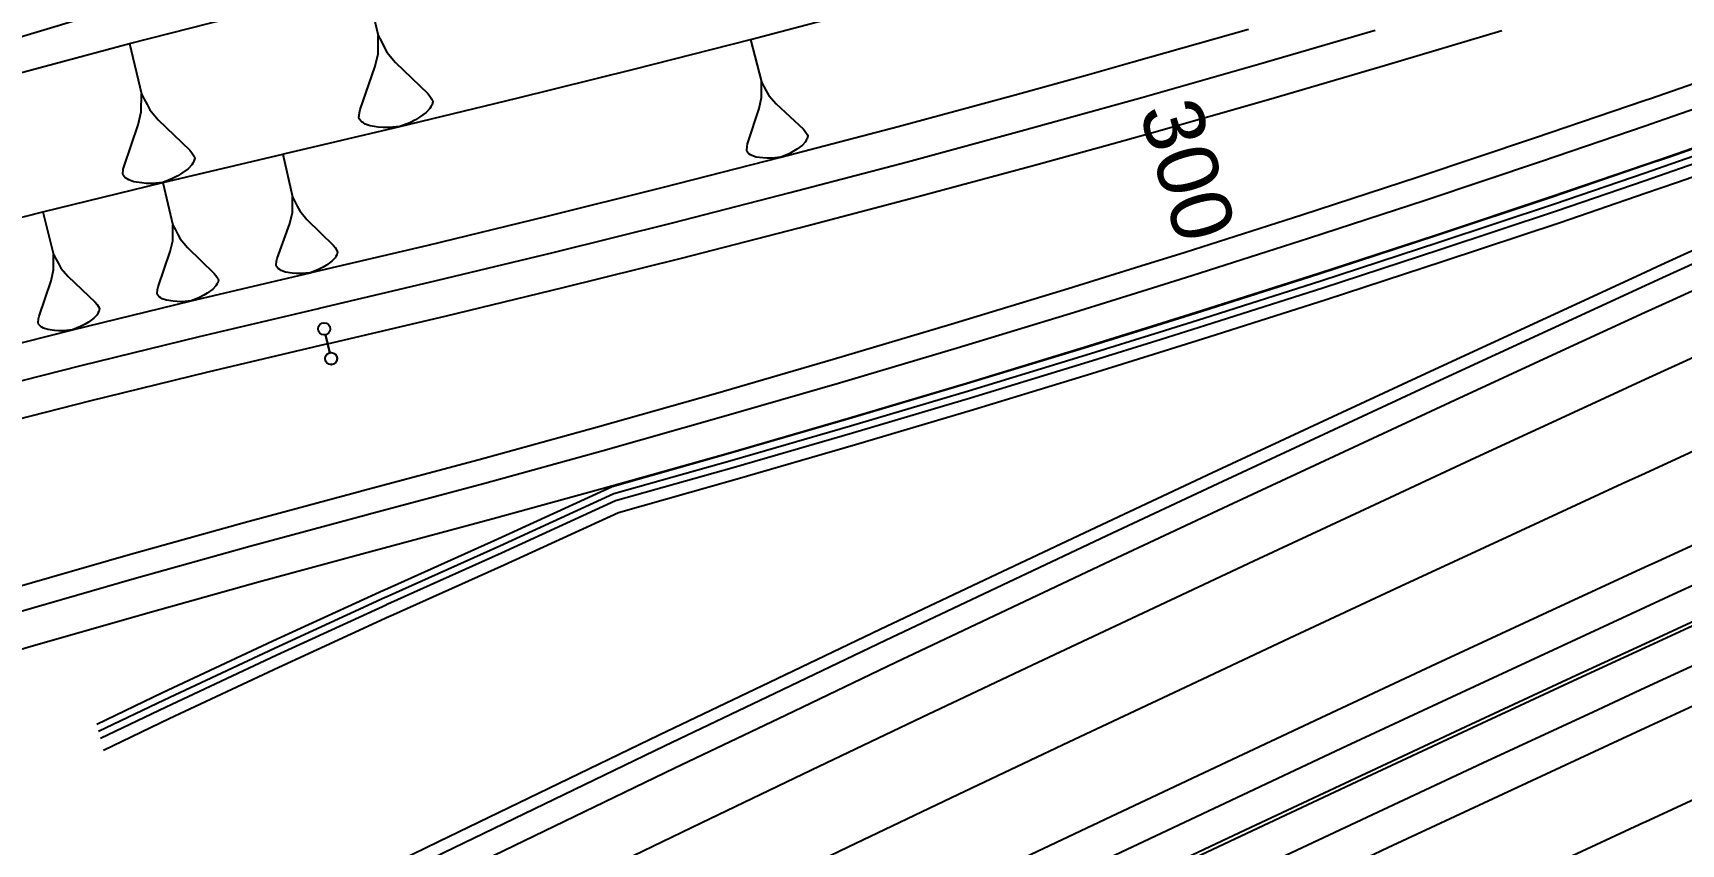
# Model space of a CAD drawing. Extents: x 387562 to 388546, y 804386 to 804945.
# Drawn here: x 388133.7 to 388201.5, y 804800.7 to 804834 of the extents above; entities that cross this region are included whole.
import ezdxf
from ezdxf.enums import TextEntityAlignment as Align

# ---------------------------------------------------------------- set-up
doc = ezdxf.new("R2010")
doc.units = 0
doc.layers.get('0').update_dxf_attribs({"linetype": 'CONTINUOUS'})
doc.styles.add('ARIAL', font='ARIAL.FON')

msp = doc.modelspace()

# ---------------------------------------------------------------- linework, layer by layer
at = {"color": 1}
for p, q in [((388147.4252, 804835.9762), (388147.9286, 804833.8628)), ((388147.9229, 804833.351), (388147.9257, 804833.6069)), ((388147.9257, 804833.6069), (388147.9286, 804833.8628)), ((388147.9286, 804833.8628), (388148.0465, 804833.6357)), ((388148.0465, 804833.6357), (388148.1644, 804833.4085)), ((388163.2211, 804833.7017), (388163.6741, 804831.9553)), ((388137.7038, 804833.5247), (388138.1974, 804831.4686)), ((388147.7935, 804832.5545), (388147.92, 804833.0951)), ((388147.92, 804833.0951), (388147.9229, 804833.351)), ((388148.1644, 804833.4085), (388148.2823, 804833.1814)), ((388148.2823, 804833.1814), (388148.6389, 804832.7559)), ((388147.187, 804830.8148), (388147.7935, 804832.5545)), ((388148.6389, 804832.7559), (388149.9646, 804831.4764)), ((388163.6741, 804831.9553), (388163.7758, 804831.7687)), ((388163.676, 804831.7428), (388163.6741, 804831.9553)), ((388163.6779, 804831.5303), (388163.676, 804831.7428)), ((388163.6797, 804831.3178), (388163.6779, 804831.5303)), ((388163.7758, 804831.7687), (388163.8774, 804831.5821)), ((388163.8774, 804831.5821), (388163.9791, 804831.3954)), ((388138.1904, 804830.7214), (388138.1927, 804830.9705)), ((388138.1927, 804830.9705), (388138.1951, 804831.2196)), ((388138.1951, 804831.2196), (388138.1974, 804831.4686)), ((388138.1974, 804831.4686), (388138.3126, 804831.2478)), ((388138.3126, 804831.2478), (388138.4277, 804831.0269)), ((388138.4277, 804831.0269), (388138.5429, 804830.806)), ((388150.048, 804830.8582), (388149.8956, 804830.6943)), ((388149.9646, 804831.4764), (388150.0537, 804831.37)), ((388150.094, 804830.933), (388150.048, 804830.8582)), ((388150.0537, 804831.37), (388150.1572, 804831.2033)), ((388150.14, 804831.0077), (388150.094, 804830.933)), ((388150.1716, 804831.1429), (388150.14, 804831.0077)), ((388150.1572, 804831.2033), (388150.1716, 804831.1429)), ((388163.109, 804829.4124), (388163.5837, 804830.8668)), ((388163.5837, 804830.8668), (388163.6797, 804831.3178)), ((388163.9791, 804831.3954), (388164.2822, 804831.0481)), ((388164.2822, 804831.0481), (388165.4042, 804830.0078)), ((388137.4809, 804828.5008), (388138.0683, 804830.195)), ((388138.0683, 804830.195), (388138.1904, 804830.7214)), ((388138.5429, 804830.806), (388138.8907, 804830.3925)), ((388138.8907, 804830.3925), (388140.1832, 804829.1495)), ((388147.1381, 804830.4842), (388147.1553, 804830.6797)), ((388147.1525, 804830.4238), (388147.1381, 804830.4842)), ((388147.2416, 804830.3174), (388147.1525, 804830.4238)), ((388147.1553, 804830.6797), (388147.187, 804830.8148)), ((388147.3164, 804830.2714), (388147.2416, 804830.3174)), ((388147.3912, 804830.2254), (388147.3164, 804830.2714)), ((388147.6011, 804830.1478), (388147.3912, 804830.2254)), ((388149.2286, 804830.2802), (388148.8203, 804830.1191)), ((388149.4557, 804830.3981), (388149.2286, 804830.2802)), ((388149.6225, 804830.5016), (388149.4557, 804830.3981)), ((388149.8956, 804830.6943), (388149.6225, 804830.5016)), ((388147.9318, 804830.0989), (388147.6011, 804830.1478)), ((388148.1273, 804830.0817), (388147.9318, 804830.0989)), ((388148.3832, 804830.0788), (388148.1273, 804830.0817)), ((388148.8203, 804830.1191), (388148.3832, 804830.0788)), ((388165.4837, 804829.4959), (388165.3599, 804829.3573)), ((388165.4042, 804830.0078), (388165.4799, 804829.9209)), ((388165.4799, 804829.9209), (388165.5687, 804829.7842)), ((388165.5206, 804829.5587), (388165.4837, 804829.4959)), ((388165.5576, 804829.6216), (388165.5206, 804829.5587)), ((388165.5816, 804829.7343), (388165.5576, 804829.6216)), ((388165.5687, 804829.7842), (388165.5816, 804829.7343)), ((388140.1832, 804829.1495), (388140.2701, 804829.0461)), ((388140.2701, 804829.0461), (388140.3712, 804828.884)), ((388140.3853, 804828.8253), (388140.3548, 804828.6937)), ((388140.3712, 804828.884), (388140.3853, 804828.8253)), ((388144.0034, 804828.9888), (388144.4099, 804827.231)), ((388163.0739, 804829.137), (388163.085, 804829.2996)), ((388163.0869, 804829.0871), (388163.0739, 804829.137)), ((388163.085, 804829.2996), (388163.109, 804829.4124)), ((388163.1626, 804829.0003), (388163.0869, 804829.0871)), ((388163.2255, 804828.9633), (388163.1626, 804829.0003)), ((388163.2883, 804828.9264), (388163.2255, 804828.9633)), ((388163.4639, 804828.8654), (388163.2883, 804828.9264)), ((388163.7393, 804828.8303), (388163.4639, 804828.8654)), ((388163.9019, 804828.8193), (388163.7393, 804828.8303)), ((388164.1144, 804828.8212), (388163.9019, 804828.8193)), ((388164.4766, 804828.8619), (388164.1144, 804828.8212)), ((388164.8129, 804829.0024), (388164.4766, 804828.8619)), ((388164.9996, 804829.104), (388164.8129, 804829.0024)), ((388165.1363, 804829.1928), (388164.9996, 804829.104)), ((388165.3599, 804829.3573), (388165.1363, 804829.1928)), ((388137.434, 804828.1788), (388137.4504, 804828.3692)), ((388137.4481, 804828.1201), (388137.434, 804828.1788)), ((388137.535, 804828.0167), (388137.4481, 804828.1201)), ((388137.4504, 804828.3692), (388137.4809, 804828.5008)), ((388139.8519, 804828.2002), (388139.6898, 804828.0991)), ((388140.1175, 804828.3882), (388139.8519, 804828.2002)), ((388140.2655, 804828.548), (388140.1175, 804828.3882)), ((388140.3101, 804828.6208), (388140.2655, 804828.548)), ((388140.3548, 804828.6937), (388140.3101, 804828.6208)), ((388137.6079, 804827.9721), (388137.535, 804828.0167)), ((388137.6807, 804827.9274), (388137.6079, 804827.9721)), ((388137.8852, 804827.8522), (388137.6807, 804827.9274)), ((388138.2071, 804827.8053), (388137.8852, 804827.8522)), ((388138.3974, 804827.7888), (388138.2071, 804827.8053)), ((388138.6465, 804827.7865), (388138.3974, 804827.7888)), ((388139.0718, 804827.8265), (388138.6465, 804827.7865)), ((388139.4689, 804827.984), (388139.0718, 804827.8265)), ((388139.0718, 804827.8265), (388139.493, 804826.0722)), ((388139.6898, 804828.0991), (388139.4689, 804827.984)), ((388144.3986, 804826.5936), (388144.4024, 804826.8061)), ((388144.4024, 804826.8061), (388144.4061, 804827.0185)), ((388144.4061, 804827.0185), (388144.4099, 804827.231)), ((388144.4099, 804827.231), (388144.5066, 804827.0418)), ((388144.5066, 804827.0418), (388144.6033, 804826.8525)), ((388144.6033, 804826.8525), (388144.7, 804826.6632)), ((388134.1501, 804826.6231), (388134.5859, 804824.8724)), ((388143.7775, 804824.704), (388144.2907, 804826.1453)), ((388144.2907, 804826.1453), (388144.3986, 804826.5936)), ((388144.7, 804826.6632), (388144.9938, 804826.3079)), ((388144.9938, 804826.3079), (388146.0877, 804825.2383)), ((388139.3828, 804824.9855), (388139.487, 804825.4346)), ((388139.487, 804825.4346), (388139.489, 804825.6472)), ((388139.489, 804825.6472), (388139.491, 804825.8597)), ((388139.491, 804825.8597), (388139.493, 804826.0722)), ((388139.493, 804826.0722), (388139.5913, 804825.8838)), ((388139.5913, 804825.8838), (388139.6895, 804825.6953)), ((388139.6895, 804825.6953), (388139.7878, 804825.5068)), ((388139.7878, 804825.5068), (388140.0845, 804825.154)), ((388134.5857, 804824.6599), (388134.5859, 804824.8724)), ((388134.5859, 804824.8724), (388134.6858, 804824.6848)), ((388138.8817, 804823.5399), (388139.3828, 804824.9855)), ((388140.0845, 804825.154), (388141.1873, 804824.0935)), ((388146.0877, 804825.2383), (388146.1611, 804825.1495)), ((388146.1922, 804824.7863), (388146.1536, 804824.7245)), ((388146.1611, 804825.1495), (388146.2462, 804825.0104)), ((388146.2308, 804824.8481), (388146.1922, 804824.7863)), ((388146.2578, 804824.9602), (388146.2308, 804824.8481)), ((388146.2462, 804825.0104), (388146.2578, 804824.9602)), ((388134.4848, 804823.7849), (388134.5853, 804824.2348)), ((388134.5853, 804824.2348), (388134.5855, 804824.4474)), ((388134.5855, 804824.4474), (388134.5857, 804824.6599)), ((388134.6858, 804824.6848), (388134.7856, 804824.4972)), ((388134.7856, 804824.4972), (388134.8854, 804824.3096)), ((388134.8854, 804824.3096), (388135.1851, 804823.9592)), ((388141.1873, 804824.0935), (388141.2615, 804824.0053)), ((388143.7352, 804824.4296), (388143.7505, 804824.5919)), ((388143.7468, 804824.3794), (388143.7352, 804824.4296)), ((388143.8202, 804824.2906), (388143.7468, 804824.3794)), ((388143.7505, 804824.5919), (388143.7775, 804824.704)), ((388143.8821, 804824.252), (388143.8202, 804824.2906)), ((388143.9439, 804824.2134), (388143.8821, 804824.252)), ((388144.1178, 804824.1478), (388143.9439, 804824.2134)), ((388144.3921, 804824.1054), (388144.1178, 804824.1478)), ((388144.5544, 804824.09), (388144.3921, 804824.1054)), ((388144.7669, 804824.0863), (388144.5544, 804824.09)), ((388145.1301, 804824.1174), (388144.7669, 804824.0863)), ((388145.47, 804824.2489), (388145.1301, 804824.1174)), ((388145.6593, 804824.3456), (388145.47, 804824.2489)), ((388145.7983, 804824.4306), (388145.6593, 804824.3456)), ((388146.0262, 804824.5892), (388145.7983, 804824.4306)), ((388146.1536, 804824.7245), (388146.0262, 804824.5892)), ((388133.9958, 804822.3352), (388134.4848, 804823.7849)), ((388135.1851, 804823.9592), (388136.2967, 804822.9079)), ((388138.8416, 804823.2653), (388138.8557, 804823.4277)), ((388138.8557, 804823.4277), (388138.8817, 804823.5399)), ((388141.1312, 804823.4439), (388140.9047, 804823.2835)), ((388141.2575, 804823.5802), (388141.1312, 804823.4439)), ((388141.2956, 804823.6424), (388141.2575, 804823.5802)), ((388141.2615, 804824.0053), (388141.3477, 804823.8669)), ((388141.3337, 804823.7045), (388141.2956, 804823.6424)), ((388141.3598, 804823.8168), (388141.3337, 804823.7045)), ((388141.3477, 804823.8669), (388141.3598, 804823.8168)), ((388136.2967, 804822.9079), (388136.3716, 804822.8203)), ((388136.3716, 804822.8203), (388136.459, 804822.6827)), ((388138.8537, 804823.2151), (388138.8416, 804823.2653)), ((388138.9279, 804823.1269), (388138.8537, 804823.2151)), ((388138.99, 804823.0888), (388138.9279, 804823.1269)), ((388139.0522, 804823.0508), (388138.99, 804823.0888)), ((388139.2266, 804822.9866), (388139.0522, 804823.0508)), ((388139.5013, 804822.9465), (388139.2266, 804822.9866)), ((388139.6637, 804822.9325), (388139.5013, 804822.9465)), ((388139.8762, 804822.9305), (388139.6637, 804822.9325)), ((388140.2391, 804822.9646), (388139.8762, 804822.9305)), ((388140.5779, 804823.099), (388140.2391, 804822.9646)), ((388140.7664, 804823.1973), (388140.5779, 804823.099)), ((388140.9047, 804823.2835), (388140.7664, 804823.1973)), ((388133.958, 804822.0602), (388133.9706, 804822.2227)), ((388133.9704, 804822.0101), (388133.958, 804822.0602)), ((388133.9706, 804822.2227), (388133.9958, 804822.3352)), ((388136.0208, 804822.0956), (388135.8832, 804822.0082)), ((388136.246, 804822.2579), (388136.0208, 804822.0956)), ((388136.3712, 804822.3953), (388136.246, 804822.2579)), ((388136.4087, 804822.4577), (388136.3712, 804822.3953)), ((388136.4463, 804822.5202), (388136.4087, 804822.4577)), ((388136.4714, 804822.6327), (388136.4463, 804822.5202)), ((388136.459, 804822.6827), (388136.4714, 804822.6327)), ((388134.0453, 804821.9226), (388133.9704, 804822.0101)), ((388134.1078, 804821.885), (388134.0453, 804821.9226)), ((388134.1703, 804821.8474), (388134.1078, 804821.885)), ((388134.3452, 804821.7847), (388134.1703, 804821.8474)), ((388134.6203, 804821.7469), (388134.3452, 804821.7847)), ((388134.7828, 804821.7343), (388134.6203, 804821.7469)), ((388134.9953, 804821.7341), (388134.7828, 804821.7343)), ((388135.3579, 804821.7712), (388134.9953, 804821.7341)), ((388135.6956, 804821.9084), (388135.3579, 804821.7712)), ((388135.8832, 804822.0082), (388135.6956, 804821.9084)), ((388145.7646, 804821.5749), (388145.9357, 804820.8346)), ((388145.9357, 804820.8346), (388145.7646, 804821.5749))]:
    msp.add_line(p, q, dxfattribs=at)
at = {"color": 7, "linetype": 'CONTINUOUS'}
for points in [[(388200, 804815.8923), (388203.6163, 804817.5527), (388208.1817, 804819.6377), (388212.7513, 804821.7136), (388217.325, 804823.7804), (388221.3423, 804825.5867), (388221.9028, 804825.838), (388226.4848, 804827.8865), (388231.0708, 804829.9258), (388235.6609, 804831.9559), (388240.255, 804833.9768), (388244.8532, 804835.9885), (388249.4554, 804837.9911), (388254.0616, 804839.9844), (388258.6718, 804841.9685), (388263.2859, 804843.9434), (388267.904, 804845.9091), (388272.526, 804847.8655), (388277.1519, 804849.8126), (388281.7816, 804851.7505), (388286.4153, 804853.6792), (388291.0528, 804855.5986), (388295.6941, 804857.5087), (388300, 804859.2707)], [(388200, 804831.2075), (388200.2097, 804831.279), (388204.9609, 804832.9354), (388209.7, 804834.6231), (388214.4267, 804836.342), (388219.1408, 804838.0921), (388223.8422, 804839.8732), (388225.096, 804840.3543), (388228.5174, 804841.6711), (388233.2384, 804843.3178), (388237.9595, 804844.9645), (388242.6805, 804846.6112), (388247.4016, 804848.258), (388252.1226, 804849.9047), (388256.8437, 804851.5514), (388261.5647, 804853.1981), (388266.2858, 804854.8448), (388271.0068, 804856.4915)], [(388200, 804819.7436), (388202.1591, 804820.7349), (388206.7309, 804822.8228), (388211.3068, 804824.9017), (388215.8869, 804826.9713), (388219.9098, 804828.7801), (388220.4711, 804829.0318), (388225.0595, 804831.0831), (388229.6519, 804833.1252), (388234.2484, 804835.1582), (388238.8489, 804837.1819), (388243.4535, 804839.1965), (388248.0622, 804841.2018), (388252.6748, 804843.1979), (388257.2914, 804845.1848), (388261.9119, 804847.1624), (388266.5364, 804849.1308), (388271.1649, 804851.09)], [(388200, 804801.5767), (388204.4911, 804803.6496), (388209.0287, 804805.7329), (388213.5705, 804807.8072), (388218.1164, 804809.8724), (388222.6664, 804811.9284), (388226.6629, 804813.7253), (388227.2205, 804813.9754), (388231.7787, 804816.0132), (388236.341, 804818.0419), (388240.9073, 804820.0615), (388245.4777, 804822.072), (388250.052, 804824.0733), (388254.6304, 804826.0655), (388259.2127, 804828.0485), (388263.799, 804830.0223), (388268.3892, 804831.987), (388272.9834, 804833.9424), (388277.5814, 804835.8887), (388282.1833, 804837.8258), (388286.7891, 804839.7537), (388291.3988, 804841.6723), (388296.0122, 804843.5818), (388300, 804845.2229)], [(388200, 804812.0398), (388200.5186, 804812.2792), (388205.0735, 804814.3704), (388209.6325, 804816.4526), (388214.1957, 804818.5256), (388218.7631, 804820.5895), (388222.7748, 804822.3932), (388223.3345, 804822.6442), (388227.9101, 804824.6898), (388232.4897, 804826.7263), (388237.0734, 804828.7535), (388241.6611, 804830.7717), (388246.2529, 804832.7806), (388250.8487, 804834.7803), (388255.4484, 804836.7709), (388260.0522, 804838.7522), (388264.6599, 804840.7244), (388269.2715, 804842.6873), (388273.887, 804844.641)], [(388200, 804828.5439), (388200.9562, 804828.87), (388205.7234, 804830.5314), (388210.4785, 804832.2243), (388215.2212, 804833.9484), (388219.9512, 804835.7038), (388224.6685, 804837.4904), (388225.9266, 804837.973), (388229.348, 804839.2898)], [(388200, 804828.2271), (388201.045, 804828.5835), (388205.8141, 804830.2455), (388210.5711, 804831.9389), (388215.3157, 804833.6637), (388220.0477, 804835.4198), (388224.7668, 804837.207), (388226.0254, 804837.6897), (388229.4468, 804839.0066)], [(388200, 804827.9103), (388201.1338, 804828.2969), (388205.9048, 804829.9595), (388210.6637, 804831.6536), (388215.4102, 804833.379), (388220.1441, 804835.1357), (388224.8651, 804836.9235), (388226.1242, 804837.4065), (388229.5456, 804838.7233)], [(388200, 804805.4316), (388203.0276, 804806.8289), (388207.5715, 804808.9152), (388212.1197, 804810.9923), (388216.6719, 804813.0604), (388221.2283, 804815.1193), (388225.2304, 804816.9188), (388225.7888, 804817.1692), (388230.3534, 804819.2099), (388234.9221, 804821.2414), (388239.4948, 804823.2639), (388244.0716, 804825.2771), (388248.6523, 804827.2813), (388253.2371, 804829.2762), (388257.8259, 804831.262), (388262.4186, 804833.2386), (388267.0152, 804835.206), (388271.6158, 804837.1642)], [(388100, 804808.6657), (388102.3847, 804809.4203), (388107.1641, 804810.889), (388111.9556, 804812.3177), (388116.7589, 804813.7065), (388121.5735, 804815.0553), (388126.3992, 804816.3638), (388131.2357, 804817.6321), (388136.0825, 804818.86), (388140.9394, 804820.0475), (388145.8061, 804821.1945), (388145.8502, 804821.2047), (388150.6739, 804822.3368), (388155.5339, 804823.5115), (388160.386, 804824.7186), (388165.2299, 804825.958), (388170.0655, 804827.2297), (388174.8925, 804828.5335), (388177.8818, 804829.3584), (388179.7107, 804829.8696), (388184.5199, 804831.2377), (388189.3198, 804832.6378), (388194.1103, 804834.0699)], [(388100, 804801.3237), (388104.4687, 804802.7377), (388109.1923, 804804.1892), (388113.9279, 804805.6013), (388118.6751, 804806.9739), (388123.4336, 804808.3069), (388128.162, 804809.7539), (388132.9036, 804811.1618), (388137.6581, 804812.5304), (388142.4251, 804813.8597), (388147.2042, 804815.1496), (388147.2475, 804815.1611), (388152.0746, 804816.4559), (388156.9359, 804817.7946), (388161.7872, 804819.1654), (388166.6282, 804820.5682), (388171.4587, 804822.0031), (388176.2785, 804823.4698), (388179.2623, 804824.3954), (388181.0874, 804824.9683), (388185.8851, 804826.4986), (388190.6716, 804828.0605), (388195.4465, 804829.654), (388200, 804831.2075)], [(388136.3616, 804805.5869), (388139.0654, 804806.8766), (388143.5924, 804808.9976), (388148.1449, 804811.0828), (388148.1861, 804811.1014), (388152.8503, 804813.1989), (388157.5366, 804815.3451), (388162.4042, 804816.72), (388167.2615, 804818.127), (388172.1082, 804819.5661), (388176.9442, 804821.0372), (388179.9381, 804821.9657), (388181.7693, 804822.5403), (388186.5833, 804824.0751), (388191.3859, 804825.6418), (388196.1769, 804827.2401), (388200, 804828.5439)], [(388136.4355, 804805.2961), (388139.1379, 804806.5855), (388143.6624, 804808.7059), (388148.2125, 804810.7905), (388148.2537, 804810.8092), (388152.9199, 804812.9071), (388157.6081, 804815.0538), (388162.4776, 804816.4291), (388167.3368, 804817.8366), (388172.1855, 804819.2763), (388177.0234, 804820.7479), (388180.0185, 804821.6766), (388181.8505, 804822.2515), (388186.6663, 804823.7869), (388191.4709, 804825.3541), (388196.2638, 804826.953), (388200, 804828.2271)], [(388136.5094, 804805.0054), (388139.2103, 804806.2944), (388143.7325, 804808.4142), (388148.2801, 804810.4982), (388148.3213, 804810.5169), (388152.9894, 804812.6152), (388157.6795, 804814.7624), (388162.551, 804816.1382), (388167.4121, 804817.5463), (388172.2627, 804818.9864), (388177.1026, 804820.4585), (388180.0989, 804821.3876), (388181.9316, 804821.9626), (388186.7494, 804823.4986), (388191.5558, 804825.0664), (388196.3507, 804826.6658), (388200, 804827.9103)], [(388158.0172, 804800), (388161.2037, 804801.533), (388165.7371, 804803.7029), (388170.2749, 804805.8638), (388174.817, 804808.0155), (388179.3634, 804810.1582), (388183.9141, 804812.2918), (388188.469, 804814.4162), (388193.0281, 804816.5316), (388197.5915, 804818.6378), (388200, 804819.7436)], [(388166.1076, 804800), (388167.245, 804800.5444), (388171.7765, 804802.7023), (388176.3123, 804804.851), (388180.8523, 804806.9907), (388185.3967, 804809.1213), (388189.9452, 804811.2428), (388194.4981, 804813.3552), (388199.0551, 804815.4585), (388200, 804815.8923)], [(388174.2475, 804800), (388177.8075, 804801.6865), (388182.3413, 804803.8232), (388186.8793, 804805.9508), (388191.4215, 804808.0694), (388195.968, 804810.1788), (388200, 804812.0398)], [(388188.3209, 804800), (388189.4209, 804800.5157), (388193.9522, 804802.6292), (388198.4878, 804804.7336), (388200, 804805.4316)], [(388196.6015, 804800), (388199.9577, 804801.5572), (388200, 804801.5767)]]:
    msp.add_lwpolyline(points, dxfattribs=at)
at = {"color": 2, "linetype": 'CONTINUOUS'}
for points in [[(388200, 804830.1513), (388200.5057, 804830.3238), (388205.2633, 804831.9822), (388210.0087, 804833.6719), (388214.7417, 804835.3929), (388219.4621, 804837.1451), (388224.1698, 804838.9284), (388225.4254, 804839.4101), (388228.8467, 804840.7269), (388233.5678, 804842.3736), (388238.2888, 804844.0203), (388243.0099, 804845.667), (388247.7309, 804847.3137), (388252.452, 804848.9604), (388257.173, 804850.6072), (388261.8941, 804852.2539), (388266.6151, 804853.9006)], [(388200, 804822.4945), (388201.1183, 804823.0079), (388205.6946, 804825.0979), (388210.2751, 804827.1788), (388214.8597, 804829.2505), (388218.8866, 804831.0611), (388219.4485, 804831.3131), (388224.0414, 804833.3664), (388228.6384, 804835.4106), (388233.2395, 804837.4456), (388237.8446, 804839.4713), (388242.4538, 804841.4879), (388247.067, 804843.4952), (388251.6842, 804845.4933), (388256.3054, 804847.4821), (388260.9305, 804849.4617), (388265.5596, 804851.4321), (388267.4124, 804852.2177)], [(388200, 804810.3877), (388201.1459, 804810.9166), (388205.698, 804813.0066), (388210.2543, 804815.0875), (388214.8148, 804817.1593), (388219.3794, 804819.2219), (388223.3887, 804821.0246), (388223.9481, 804821.2755), (388228.5209, 804823.3198), (388233.0978, 804825.3551), (388237.6787, 804827.3811), (388242.2637, 804829.398), (388246.8528, 804831.4058), (388251.4458, 804833.4043), (388256.0428, 804835.3937), (388260.6438, 804837.3738), (388265.2487, 804839.3448), (388269.8576, 804841.3065), (388274.4704, 804843.259)], [(388200, 804807.0836), (388202.4003, 804808.1915), (388206.947, 804810.279), (388211.4979, 804812.3574), (388216.0529, 804814.4267), (388220.612, 804816.4869), (388224.6165, 804818.2874), (388225.1753, 804818.5379), (388229.7426, 804820.5799), (388234.314, 804822.6126), (388238.8895, 804824.6363), (388243.469, 804826.6508), (388248.0525, 804828.6561), (388252.64, 804830.6522), (388257.2315, 804832.6392), (388261.827, 804834.617), (388266.4264, 804836.5856), (388271.0297, 804838.545)], [(388100, 804810.239), (388101.9381, 804810.8523), (388106.7295, 804812.3246), (388111.533, 804813.757), (388116.3482, 804815.1492), (388121.1749, 804816.5013), (388126.0127, 804817.8131), (388130.8612, 804819.0846), (388135.7202, 804820.3156), (388140.5893, 804821.5061), (388145.4681, 804822.656), (388145.5123, 804822.6662), (388150.3263, 804823.796), (388155.1766, 804824.9683), (388160.019, 804826.173), (388164.8533, 804827.4099), (388169.6792, 804828.6791), (388174.4965, 804829.9803), (388177.4799, 804830.8035), (388179.3051, 804831.3137), (388184.1046, 804832.679), (388188.895, 804834.0764)], [(388133.1533, 804810.1935), (388137.8996, 804811.5601), (388142.6585, 804812.8874), (388147.4296, 804814.1753), (388147.4728, 804814.1868), (388152.3063, 804815.4831), (388157.1741, 804816.8233), (388162.0318, 804818.1958), (388166.8793, 804819.6003), (388171.7162, 804821.0368), (388176.5425, 804822.5052), (388179.5302, 804823.432), (388181.3578, 804824.0056), (388186.162, 804825.5377), (388190.9548, 804827.1015), (388195.7361, 804828.6969), (388200, 804830.1513)], [(388152.2677, 804800), (388155.5885, 804801.6058), (388160.1221, 804803.787), (388164.66, 804805.959), (388169.2023, 804808.122), (388173.749, 804810.2759), (388178.2999, 804812.4207), (388182.8551, 804814.5564), (388187.4145, 804816.683), (388191.9782, 804818.8004), (388196.5461, 804820.9087), (388200, 804822.4945)], [(388177.7512, 804800), (388178.4484, 804800.3303), (388182.9794, 804802.4657), (388187.5147, 804804.592), (388192.0542, 804806.7093), (388196.5979, 804808.8175), (388200, 804810.3877)], [(388184.7874, 804800), (388188.7855, 804801.8745), (388193.3195, 804803.9892), (388197.8578, 804806.0949), (388200, 804807.0836)]]:
    msp.add_lwpolyline(points, dxfattribs=at)
at = {"color": 1, "linetype": 'CONTINUOUS'}
for points in [[(388200, 804808.9009), (388201.7104, 804809.6903), (388206.2601, 804811.7792), (388210.8139, 804813.859), (388215.3719, 804815.9296), (388219.9341, 804817.9912), (388223.9412, 804819.7929), (388224.5003, 804820.0436), (388229.0707, 804822.0868), (388233.6451, 804824.121), (388238.2236, 804826.1459), (388242.8061, 804828.1618), (388247.3926, 804830.1684), (388251.9832, 804832.1659), (388256.5777, 804834.1542), (388261.1762, 804836.1333), (388265.7787, 804838.1031), (388270.3851, 804840.0638), (388274.9954, 804842.0153)], [(388200, 804808.7357), (388201.7731, 804809.5541), (388206.3225, 804811.6428), (388210.8761, 804813.7225), (388215.4338, 804815.793), (388219.9957, 804817.8544), (388224.0026, 804819.656), (388224.5617, 804819.9067), (388229.1317, 804821.9498), (388233.7059, 804823.9838), (388238.2841, 804826.0087), (388242.8663, 804828.0244), (388247.4526, 804830.0309), (388252.0429, 804832.0283), (388256.6372, 804834.0164), (388261.2354, 804835.9954), (388265.8376, 804837.9652), (388270.4437, 804839.9257), (388275.0537, 804841.8771)], [(388200, 804828.5672), (388200.9497, 804828.891), (388205.7168, 804830.5524), (388210.4717, 804832.2452), (388215.2142, 804833.9693), (388219.9442, 804835.7247), (388224.6613, 804837.5112), (388225.9194, 804837.9938), (388229.3407, 804839.3106)], [(388100, 804823.9158), (388102.182, 804824.5593), (388106.9809, 804825.975), (388111.7755, 804827.4055), (388116.5668, 804828.836), (388121.3584, 804830.2655), (388126.1496, 804831.6961), (388130.9412, 804833.1255), (388135.7327, 804834.5555), (388140.5241, 804835.9854), (388145.3152, 804837.4166), (388150.1065, 804838.8474), (388150.1621, 804838.864)], [(388200, 804824.145), (388200.4938, 804824.3717), (388205.0728, 804826.463), (388209.656, 804828.5451), (388214.2434, 804830.6181), (388218.2727, 804832.4297), (388218.8349, 804832.6818), (388223.4306, 804834.7364), (388228.0303, 804836.7818), (388232.6341, 804838.818)], [(388200, 804823.5949), (388200.7019, 804823.9171), (388205.2801, 804826.008), (388209.8624, 804828.0897), (388214.4488, 804830.1622), (388218.4774, 804831.9735), (388219.0395, 804832.2256), (388223.6342, 804834.2798), (388228.233, 804836.3247), (388232.8359, 804838.3605)], [(388100, 804821.8813), (388103.4636, 804823.1128), (388108.2992, 804824.7692), (388113.1546, 804826.3697), (388118.0291, 804827.914), (388122.9221, 804829.4019), (388127.8326, 804830.8331), (388132.7601, 804832.2074), (388137.7038, 804833.5247), (388142.6628, 804834.7847), (388142.7077, 804834.7958), (388147.4252, 804835.9762), (388150.6645, 804836.7962)], [(388100, 804817.0568), (388100.003, 804817.0576), (388104.8462, 804818.5458), (388109.7015, 804819.9936), (388114.5688, 804821.4009), (388119.4477, 804822.7676), (388124.3377, 804824.0936), (388129.2387, 804825.3788), (388134.1501, 804826.6231), (388139.0718, 804827.8265), (388144.0034, 804828.9888), (388144.048, 804828.9991), (388148.8203, 804830.1191), (388153.6285, 804831.2813), (388158.4288, 804832.4755), (388163.2211, 804833.7017), (388168.0051, 804834.9598)], [(388100, 804811.8123), (388101.4916, 804812.2843), (388106.2949, 804813.7603), (388111.1103, 804815.1962), (388115.9376, 804816.5919), (388120.7763, 804817.9474), (388125.6262, 804819.2625), (388130.4868, 804820.5371), (388135.3579, 804821.7712), (388140.2391, 804822.9646), (388145.1301, 804824.1174), (388145.1743, 804824.1276), (388149.9788, 804825.2552), (388154.8194, 804826.4252), (388159.652, 804827.6274), (388164.4766, 804828.8619), (388169.2928, 804830.1284), (388174.1005, 804831.4271), (388177.0779, 804832.2486), (388178.8994, 804832.7578), (388183.6894, 804834.1204)], [(388200, 804827.3822), (388201.2818, 804827.8193), (388206.056, 804829.4829), (388207.9623, 804830.1572), (388210.7602, 804831.3563), (388215.4102, 804833.379)], [(388104.1034, 804800), (388105.2129, 804800.3511), (388109.9167, 804801.7965), (388114.6323, 804803.2026), (388119.3595, 804804.5694), (388124.0979, 804805.8968), (388128.8062, 804807.3383), (388133.5277, 804808.7409), (388138.2619, 804810.1045), (388143.0087, 804811.4288), (388147.7676, 804812.7139), (388147.8107, 804812.7253), (388152.6538, 804814.0239), (388157.5314, 804815.3665), (388162.3988, 804816.7413), (388167.2559, 804818.1483), (388172.1025, 804819.5874), (388176.9384, 804821.0585), (388179.9322, 804821.9869), (388181.7634, 804822.5615), (388186.5772, 804824.0963), (388191.3797, 804825.6629), (388196.1705, 804827.2612), (388200, 804828.5672)], [(388136.6326, 804804.5208), (388139.3311, 804805.8092), (388143.8492, 804807.928), (388148.3927, 804810.011), (388148.4339, 804810.0297), (388153.1052, 804812.1288), (388157.7986, 804814.2768), (388162.6733, 804815.6534), (388167.5377, 804817.0623), (388172.3915, 804818.5032), (388177.2346, 804819.9763), (388180.2329, 804820.9059), (388182.0668, 804821.4813), (388186.8878, 804823.0181), (388191.6974, 804824.5868), (388196.4955, 804826.1872), (388200, 804827.3822)], [(388148.8302, 804800), (388150.4049, 804800.7654), (388154.9368, 804802.9569), (388159.4731, 804805.1393), (388164.0138, 804807.3127), (388168.5588, 804809.4769), (388173.1081, 804811.6321), (388177.6617, 804813.7782), (388182.2197, 804815.9152), (388186.7818, 804818.043), (388191.3482, 804820.1617), (388195.9189, 804822.2713), (388200, 804824.145)], [(388149.974, 804800), (388150.623, 804800.3155), (388155.154, 804802.5065), (388159.6894, 804804.6885), (388164.2292, 804806.8615), (388168.7733, 804809.0253), (388173.3217, 804811.18), (388177.8745, 804813.3257), (388182.4315, 804815.4622), (388186.9927, 804817.5897), (388191.5582, 804819.708), (388196.128, 804821.8171), (388200, 804823.5949)], [(388180.9142, 804800), (388183.5537, 804801.2439), (388188.0865, 804803.3692), (388192.6236, 804805.4853), (388197.1649, 804807.5923), (388200, 804808.9009)], [(388181.2661, 804800), (388183.6175, 804801.1082), (388188.1501, 804803.2333), (388192.6869, 804805.3493), (388197.2279, 804807.4562), (388200, 804808.7357)]]:
    msp.add_lwpolyline(points, dxfattribs=at)
at = {"color": 3, "linetype": 'CONTINUOUS'}
for points in [[(388200, 804805.4316), (388203.0276, 804806.8289), (388207.5715, 804808.9152), (388212.1197, 804810.9923), (388216.6719, 804813.0604), (388221.2283, 804815.1193), (388225.2304, 804816.9188), (388225.7888, 804817.1692), (388230.3534, 804819.2099), (388234.9221, 804821.2414), (388239.4948, 804823.2639), (388244.0716, 804825.2771), (388248.6523, 804827.2813), (388253.2371, 804829.2762), (388257.8259, 804831.262), (388262.4186, 804833.2386), (388267.0152, 804835.206), (388271.6158, 804837.1642)], [(388100, 804808.6657), (388102.3847, 804809.4203), (388107.1641, 804810.889), (388111.9556, 804812.3177), (388116.7589, 804813.7065), (388121.5735, 804815.0553), (388126.3992, 804816.3638), (388131.2357, 804817.6321), (388136.0825, 804818.86), (388140.9394, 804820.0475), (388145.8061, 804821.1945), (388145.8502, 804821.2047), (388150.6739, 804822.3368), (388155.5339, 804823.5115), (388160.386, 804824.7186), (388165.2299, 804825.958), (388170.0655, 804827.2297), (388174.8925, 804828.5335), (388177.8818, 804829.3584), (388179.7107, 804829.8696), (388184.5199, 804831.2377), (388189.3198, 804832.6378), (388194.1103, 804834.0699)], [(388188.3209, 804800), (388189.4209, 804800.5157), (388193.9522, 804802.6292), (388198.4878, 804804.7336), (388200, 804805.4316)]]:
    msp.add_lwpolyline(points, dxfattribs=at)
at = {"color": 1}
for centre, radius in [((388145.7083, 804821.8182), 0.2497), ((388145.7088, 804821.8162), 0.2477), ((388145.992, 804820.5913), 0.2497), ((388145.9915, 804820.5932), 0.2478)]:
    msp.add_circle(centre, radius, dxfattribs=at)

# ---------------------------------------------------------------- texts
at = {"color": 2, "style": 'ARIAL'}
msp.add_text('300', height=2.5, rotation=286.33, dxfattribs=at).set_placement((388181.585, 804831.4845), align=Align.TOP_LEFT)

doc.saveas('drawing.dxf')
